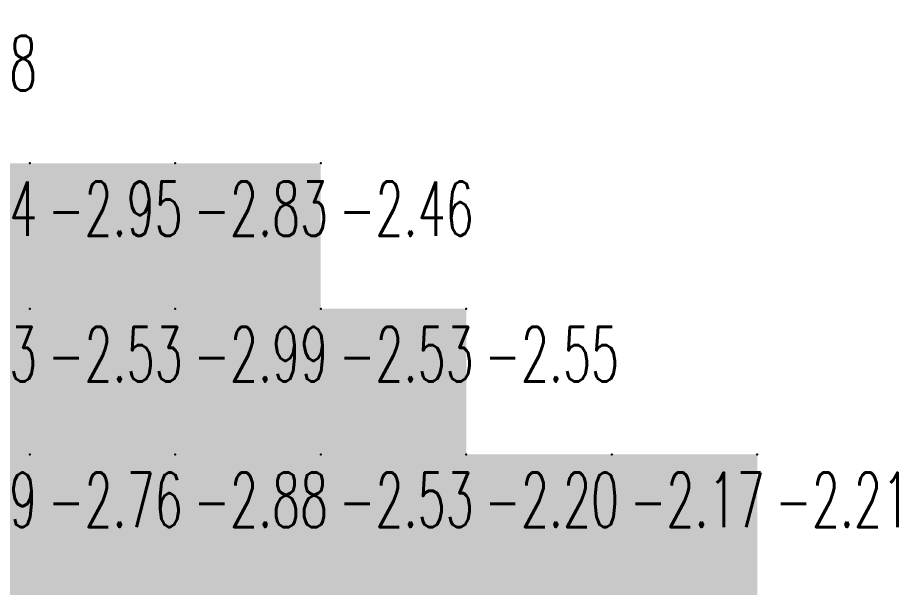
# Model space of a CAD drawing. Header units: millimetres. Extents: x 88261 to 90953, y 390274 to 392322.
# Drawn here: x 90029.4 to 90089.9, y 391978.1 to 392017.2 of the extents above; entities that cross this region are included whole.
import ezdxf
from ezdxf.enums import TextEntityAlignment as Align

# ---------------------------------------------------------------- set-up
doc = ezdxf.new("R2010")
doc.units = ezdxf.units.MM
doc.header["$LTSCALE"] = 25
doc.layers.add('COTEAlt', color=7, linetype='Continuous')
doc.layers.add('TN_COLORIAGE', color=7, linetype='Continuous')
doc.styles.add('Simplex 1.0', font='Simplex.shx', dxfattribs={"width": 0.99, "height": 2.5})
doc.styles.get("Standard").update_dxf_attribs({"font": 'times.ttf'})

# ---------------------------------------------------------------- blocks, each defined once
blk = doc.blocks.new('COTE')
at = {"color": 0}
blk.add_point((0, 0), dxfattribs=at)
at = {"layer": 'COTEAlt'}
blk.add_attdef('ALT', text='', height=3.75, dxfattribs=at).set_placement((1.25, -1.25), align=Align.TOP_LEFT)

msp = doc.modelspace()

# ---------------------------------------------------------------- linework, layer by layer
at = {"layer": 'TN_COLORIAGE', "color": 111}
for points in [[(90028.327, 392005.318, -2.53), (90023.502, 391997.239, -2.53), (90030.249, 392007.239, -2.53), (90030.249, 391997.239, -2.53)], [(90028.327, 392005.318, -2.946), (90028.869, 392007.239, -2.946), (90030.249, 392007.239, -2.946)], [(90030.249, 392007.239, -2.834), (90030.249, 391997.239, -2.834), (90040.249, 392007.239, -2.834)], [(90040.249, 391997.239, -2.53), (90040.249, 392007.239, -2.53), (90030.249, 391997.239, -2.53)], [(90050.249, 391997.239, -2.987), (90050.249, 392007.239, -2.987), (90040.249, 391997.239, -2.987)], [(90050.249, 392007.239, -2.987), (90040.249, 392007.239, -2.987), (90040.249, 391997.239, -2.987)], [(90020.249, 391987.854, -2.53), (90023.502, 391997.239, -2.53), (90020.249, 391987.239, -2.53), (90030.249, 391997.239, -2.53)], [(90020.249, 391987.239, -2.53), (90030.249, 391987.239, -2.53), (90030.249, 391997.239, -2.53)], [(90030.249, 391987.239, -2.987), (90040.249, 391987.239, -2.987), (90040.249, 391997.239, -2.987)], [(90030.249, 391997.239, -2.987), (90030.249, 391987.239, -2.987), (90040.249, 391997.239, -2.987)], [(90040.249, 391997.239, -2.531), (90040.249, 391987.239, -2.531), (90050.249, 391997.239, -2.531)], [(90050.249, 391987.239, -2.881), (90050.249, 391997.239, -2.881), (90040.249, 391987.239, -2.881)], [(90060.249, 391987.239, -2.534), (90060.249, 391997.239, -2.534), (90050.249, 391987.239, -2.534)], [(90060.249, 391997.239, -2.534), (90050.249, 391997.239, -2.534), (90050.249, 391987.239, -2.534)], [(90020.249, 391984.934, -2.761), (90021.968, 391978.959, -2.761), (90020.249, 391987.239, -2.761), (90030.249, 391987.239, -2.761)], [(90028.315, 391977.239, -2.761), (90021.968, 391978.959, -2.761), (90030.249, 391977.239, -2.761), (90030.249, 391987.239, -2.761)], [(90030.249, 391977.239, -2.881), (90040.249, 391977.239, -2.881), (90040.249, 391987.239, -2.881)], [(90030.249, 391987.239, -2.881), (90030.249, 391977.239, -2.881), (90040.249, 391987.239, -2.881)], [(90040.249, 391977.239, -2.534), (90050.249, 391977.239, -2.534), (90050.249, 391987.239, -2.534)], [(90040.249, 391987.239, -2.534), (90040.249, 391977.239, -2.534), (90050.249, 391987.239, -2.534)], [(90050.249, 391987.239, -2.203), (90050.249, 391977.239, -2.203), (90060.249, 391987.239, -2.203)], [(90060.249, 391977.239, -2.468), (90060.249, 391987.239, -2.468), (90050.249, 391977.239, -2.468)], [(90060.249, 391987.239, -2.171), (90060.249, 391977.239, -2.171), (90070.249, 391987.239, -2.171)], [(90070.249, 391977.239, -2.396), (90070.249, 391987.239, -2.396), (90060.249, 391977.239, -2.396)], [(90080.249, 391977.239, -2.414), (90080.249, 391987.239, -2.414), (90070.249, 391977.239, -2.414)], [(90080.249, 391987.239, -2.414), (90070.249, 391987.239, -2.414), (90070.249, 391977.239, -2.414)]]:
    msp.add_solid(points, dxfattribs=at)

# ---------------------------------------------------------------- block references
at = {"layer": 'COTEAlt'}
ref = msp.add_blockref('COTE', (90020.249, 392017.239), dxfattribs=at)
ref.add_attrib('ALT', '-3.38', dxfattribs={"height": 3.75, "style": 'Simplex 1.0', "width": 0.6}).set_placement((90021.499, 392015.989), align=Align.TOP_LEFT)
ref = msp.add_blockref('COTE', (90020.249, 392007.239), dxfattribs=at)
ref.add_attrib('ALT', '-3.34', dxfattribs={"height": 3.75, "style": 'Simplex 1.0', "width": 0.6}).set_placement((90021.499, 392005.989), align=Align.TOP_LEFT)
ref = msp.add_blockref('COTE', (90030.249, 392007.239), dxfattribs=at)
ref.add_attrib('ALT', '-2.95', dxfattribs={"height": 3.75, "style": 'Simplex 1.0', "width": 0.6}).set_placement((90031.499, 392005.989), align=Align.TOP_LEFT)
ref = msp.add_blockref('COTE', (90040.249, 392007.239), dxfattribs=at)
ref.add_attrib('ALT', '-2.83', dxfattribs={"height": 3.75, "style": 'Simplex 1.0', "width": 0.6}).set_placement((90041.499, 392005.989), align=Align.TOP_LEFT)
ref = msp.add_blockref('COTE', (90050.249, 392007.239), dxfattribs=at)
ref.add_attrib('ALT', '-2.46', dxfattribs={"height": 3.75, "style": 'Simplex 1.0', "width": 0.6}).set_placement((90051.499, 392005.989), align=Align.TOP_LEFT)
ref = msp.add_blockref('COTE', (90020.249, 391997.239), dxfattribs=at)
ref.add_attrib('ALT', '-3.23', dxfattribs={"height": 3.75, "style": 'Simplex 1.0', "width": 0.6}).set_placement((90021.499, 391995.989), align=Align.TOP_LEFT)
ref = msp.add_blockref('COTE', (90030.249, 391997.239), dxfattribs=at)
ref.add_attrib('ALT', '-2.53', dxfattribs={"height": 3.75, "style": 'Simplex 1.0', "width": 0.6}).set_placement((90031.499, 391995.989), align=Align.TOP_LEFT)
ref = msp.add_blockref('COTE', (90040.249, 391997.239), dxfattribs=at)
ref.add_attrib('ALT', '-2.99', dxfattribs={"height": 3.75, "style": 'Simplex 1.0', "width": 0.6}).set_placement((90041.499, 391995.989), align=Align.TOP_LEFT)
ref = msp.add_blockref('COTE', (90050.249, 391997.239), dxfattribs=at)
ref.add_attrib('ALT', '-2.53', dxfattribs={"height": 3.75, "style": 'Simplex 1.0', "width": 0.6}).set_placement((90051.499, 391995.989), align=Align.TOP_LEFT)
ref = msp.add_blockref('COTE', (90060.249, 391997.239), dxfattribs=at)
ref.add_attrib('ALT', '-2.55', dxfattribs={"height": 3.75, "style": 'Simplex 1.0', "width": 0.6}).set_placement((90061.499, 391995.989), align=Align.TOP_LEFT)
ref = msp.add_blockref('COTE', (90020.249, 391987.239), dxfattribs=at)
ref.add_attrib('ALT', '-2.99', dxfattribs={"height": 3.75, "style": 'Simplex 1.0', "width": 0.6}).set_placement((90021.499, 391985.989), align=Align.TOP_LEFT)
ref = msp.add_blockref('COTE', (90030.249, 391987.239), dxfattribs=at)
ref.add_attrib('ALT', '-2.76', dxfattribs={"height": 3.75, "style": 'Simplex 1.0', "width": 0.6}).set_placement((90031.499, 391985.989), align=Align.TOP_LEFT)
ref = msp.add_blockref('COTE', (90040.249, 391987.239), dxfattribs=at)
ref.add_attrib('ALT', '-2.88', dxfattribs={"height": 3.75, "style": 'Simplex 1.0', "width": 0.6}).set_placement((90041.499, 391985.989), align=Align.TOP_LEFT)
ref = msp.add_blockref('COTE', (90050.249, 391987.239), dxfattribs=at)
ref.add_attrib('ALT', '-2.53', dxfattribs={"height": 3.75, "style": 'Simplex 1.0', "width": 0.6}).set_placement((90051.499, 391985.989), align=Align.TOP_LEFT)
ref = msp.add_blockref('COTE', (90060.249, 391987.239), dxfattribs=at)
ref.add_attrib('ALT', '-2.20', dxfattribs={"height": 3.75, "style": 'Simplex 1.0', "width": 0.6}).set_placement((90061.499, 391985.989), align=Align.TOP_LEFT)
ref = msp.add_blockref('COTE', (90070.249, 391987.239), dxfattribs=at)
ref.add_attrib('ALT', '-2.17', dxfattribs={"height": 3.75, "style": 'Simplex 1.0', "width": 0.6}).set_placement((90071.499, 391985.989), align=Align.TOP_LEFT)
ref = msp.add_blockref('COTE', (90080.249, 391987.239), dxfattribs=at)
ref.add_attrib('ALT', '-2.21', dxfattribs={"height": 3.75, "style": 'Simplex 1.0', "width": 0.6}).set_placement((90081.499, 391985.989), align=Align.TOP_LEFT)

doc.saveas('drawing.dxf')
